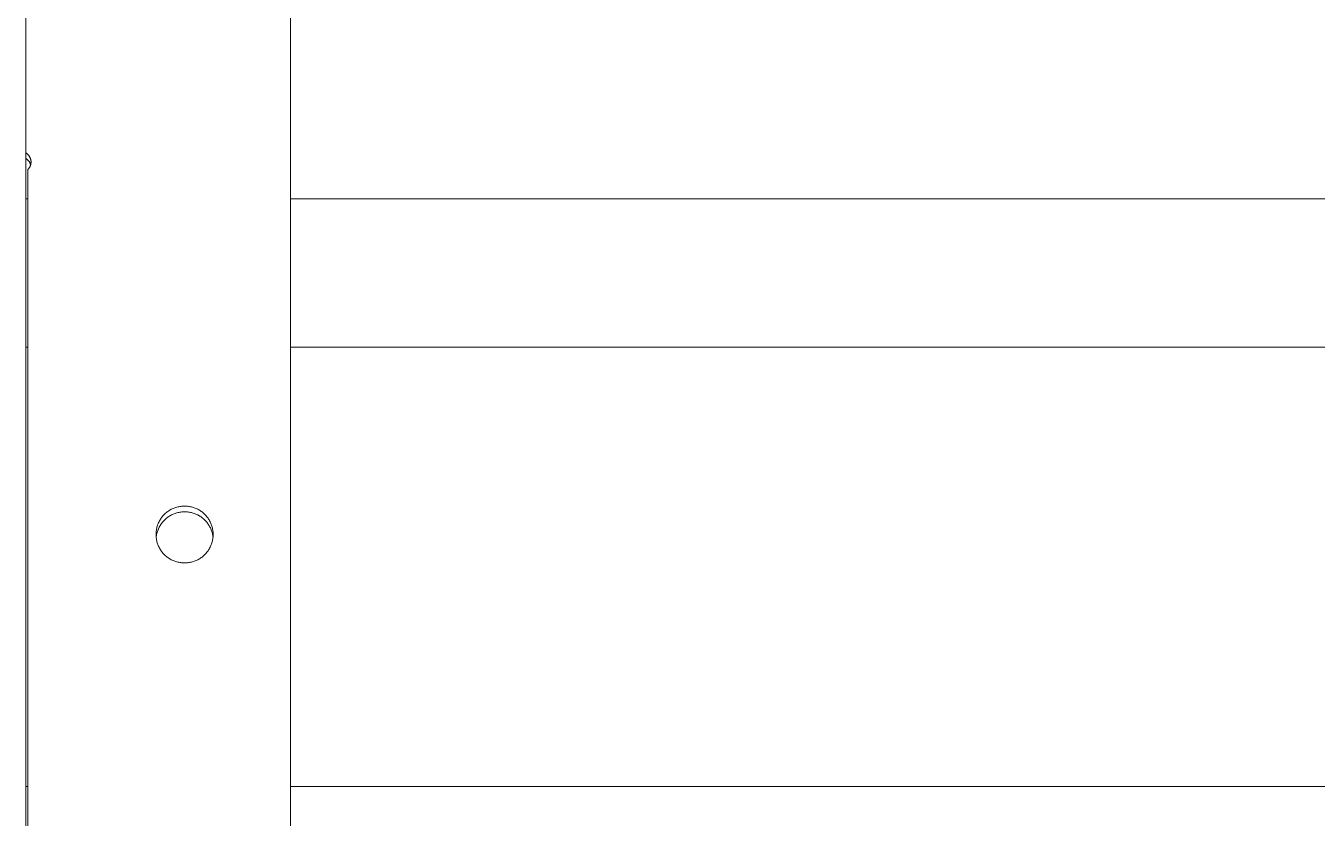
# Model space of a CAD drawing. Header units: inches. Extents: x -6 to 177, y -6 to 113.
# Drawn here: x 44.522 to 49.326, y 73.177 to 76.123 of the extents above; entities that cross this region are included whole.
import ezdxf

# ---------------------------------------------------------------- set-up
doc = ezdxf.new("R2010")
doc.units = ezdxf.units.IN
doc.layers.add('ZANO_R', color=7, linetype='Continuous', lineweight=0)

msp = doc.modelspace()

# ---------------------------------------------------------------- linework, layer by layer
at = {"layer": 'ZANO_R'}
for p, q in [((45.5063, 69.27949), (45.5063, 83.36189)), ((44.52196, 70.63128), (44.52196, 80.64249)), ((44.52196, 75.65036), (44.52311, 75.64967)), ((44.52196, 75.62942), (44.52307, 75.62874)), ((44.52307, 75.62874), (44.52417, 75.62803)), ((44.52311, 75.64967), (44.52424, 75.64894)), ((44.52417, 75.62803), (44.52524, 75.62728)), ((44.52424, 75.64894), (44.52534, 75.64816)), ((44.52524, 75.62728), (44.52628, 75.6265)), ((44.52534, 75.64816), (44.52642, 75.64736)), ((44.52628, 75.6265), (44.5273, 75.62568)), ((44.52642, 75.64736), (44.52747, 75.64651)), ((44.5273, 75.62568), (44.52829, 75.62483)), ((44.52747, 75.64651), (44.52848, 75.64563)), ((44.52829, 75.62483), (44.52925, 75.62394)), ((44.52848, 75.64563), (44.52947, 75.64471)), ((44.52925, 75.62394), (44.53019, 75.62303)), ((44.52947, 75.64471), (44.53042, 75.64376)), ((44.53019, 75.62303), (44.53109, 75.62208)), ((44.53042, 75.64376), (44.53134, 75.64278)), ((44.53109, 75.62208), (44.53195, 75.62111)), ((44.53134, 75.64278), (44.53223, 75.64176)), ((44.53195, 75.62111), (44.53279, 75.6201)), ((44.53223, 75.64176), (44.53308, 75.64072)), ((44.53279, 75.6201), (44.53359, 75.61907)), ((44.53308, 75.64072), (44.53389, 75.63964)), ((44.53359, 75.61907), (44.53435, 75.61801)), ((44.53389, 75.63964), (44.53466, 75.63854)), ((44.53435, 75.61801), (44.53508, 75.61693)), ((44.53466, 75.63854), (44.5354, 75.63742)), ((44.53508, 75.61693), (44.53578, 75.61582)), ((44.5354, 75.63742), (44.5361, 75.63626)), ((44.53578, 75.61582), (44.53643, 75.61469)), ((44.5361, 75.63626), (44.53675, 75.63509)), ((44.53643, 75.61469), (44.53705, 75.61354)), ((44.53675, 75.63509), (44.53737, 75.63389)), ((44.53705, 75.61354), (44.53763, 75.61237)), ((44.53737, 75.63389), (44.53794, 75.63267)), ((44.53763, 75.61237), (44.53817, 75.61118)), ((44.53794, 75.63267), (44.53847, 75.63143)), ((44.53847, 75.63143), (44.53896, 75.63018)), ((44.53896, 75.63018), (44.53941, 75.62891)), ((44.53941, 75.62891), (44.53981, 75.62762)), ((44.53981, 75.62762), (44.54016, 75.62632)), ((44.54016, 75.62632), (44.54047, 75.62501)), ((44.54047, 75.62501), (44.54073, 75.62369)), ((44.54073, 75.62369), (44.54095, 75.62236)), ((44.54102, 75.61163), (44.54082, 75.6103)), ((44.54095, 75.62236), (44.54112, 75.62103)), ((44.54118, 75.61297), (44.54102, 75.61163)), ((44.54112, 75.62103), (44.54125, 75.61969)), ((44.54128, 75.61431), (44.54118, 75.61297)), ((44.54125, 75.61969), (44.54133, 75.61834)), ((44.54135, 75.61565), (44.54128, 75.61431)), ((44.54133, 75.61834), (44.54136, 75.617)), ((44.54136, 75.617), (44.54135, 75.61565)), ((44.53077, 75.5901), (44.52983, 75.58914)), ((44.52983, 75.58914), (44.52983, 70.69272)), ((44.53168, 75.59109), (44.53077, 75.5901)), ((44.53255, 75.59212), (44.53168, 75.59109)), ((44.53339, 75.59317), (44.53255, 75.59212)), ((44.53419, 75.59426), (44.53339, 75.59317)), ((44.53495, 75.59537), (44.53419, 75.59426)), ((44.53567, 75.59651), (44.53495, 75.59537)), ((44.53635, 75.59767), (44.53567, 75.59651)), ((44.53699, 75.59885), (44.53635, 75.59767)), ((44.53759, 75.60006), (44.53699, 75.59885)), ((44.53815, 75.60128), (44.53759, 75.60006)), ((44.53866, 75.60253), (44.53815, 75.60128)), ((44.53817, 75.61118), (44.53867, 75.60997)), ((44.53913, 75.60379), (44.53866, 75.60253)), ((44.53867, 75.60997), (44.53913, 75.60875)), ((44.53913, 75.60875), (44.53954, 75.60751)), ((44.53956, 75.60506), (44.53913, 75.60379)), ((44.53954, 75.60751), (44.53992, 75.60626)), ((44.53994, 75.60636), (44.53956, 75.60506)), ((44.54028, 75.60766), (44.53994, 75.60636)), ((44.54057, 75.60897), (44.54028, 75.60766)), ((44.54082, 75.6103), (44.54057, 75.60897)), ((44.52983, 75.48006), (44.52196, 75.48006)), ((53.92871, 75.48006), (45.5063, 75.48006)), ((44.52196, 74.92773), (44.52983, 74.92773)), ((45.5063, 74.92773), (53.92871, 74.92773)), ((45.04492, 74.31322), (45.04779, 74.31549)), ((45.04779, 74.31549), (45.05074, 74.31765)), ((45.05074, 74.31765), (45.05376, 74.31971)), ((45.05376, 74.31971), (45.05686, 74.32167)), ((45.05686, 74.32167), (45.06001, 74.32351)), ((45.06001, 74.32351), (45.06323, 74.32525)), ((45.06323, 74.32525), (45.06651, 74.32687)), ((45.06651, 74.32687), (45.06984, 74.32838)), ((45.06984, 74.32838), (45.07323, 74.32977)), ((45.07323, 74.32977), (45.07666, 74.33105)), ((45.07666, 74.33105), (45.08013, 74.3322)), ((45.08013, 74.3322), (45.08364, 74.33324)), ((45.08364, 74.33324), (45.08718, 74.33415)), ((45.08718, 74.33415), (45.09075, 74.33493)), ((45.09075, 74.33493), (45.09435, 74.33559)), ((45.09453, 74.3146), (45.09097, 74.31393)), ((45.09435, 74.33559), (45.09797, 74.33613)), ((45.09812, 74.31514), (45.09453, 74.3146)), ((45.09797, 74.33613), (45.1016, 74.33654)), ((45.10171, 74.31556), (45.09812, 74.31514)), ((45.1016, 74.33654), (45.10525, 74.33683)), ((45.10532, 74.31585), (45.10171, 74.31556)), ((45.10525, 74.33683), (45.10891, 74.33698)), ((45.10894, 74.31602), (45.10532, 74.31585)), ((45.10891, 74.33698), (45.11256, 74.33702)), ((45.11256, 74.31607), (45.10894, 74.31602)), ((45.11256, 74.33702), (45.11622, 74.33698)), ((45.11618, 74.31602), (45.11256, 74.31607)), ((45.1198, 74.31585), (45.11618, 74.31602)), ((45.11622, 74.33698), (45.11988, 74.33683)), ((45.12341, 74.31556), (45.1198, 74.31585)), ((45.11988, 74.33683), (45.12352, 74.33654)), ((45.12701, 74.31514), (45.12341, 74.31556)), ((45.12352, 74.33654), (45.12716, 74.33613)), ((45.13059, 74.3146), (45.12701, 74.31514)), ((45.12716, 74.33613), (45.13078, 74.33559)), ((45.13415, 74.31393), (45.13059, 74.3146)), ((45.13078, 74.33559), (45.13437, 74.33493)), ((45.13437, 74.33493), (45.13795, 74.33415)), ((45.13795, 74.33415), (45.14149, 74.33324)), ((45.14149, 74.33324), (45.145, 74.3322)), ((45.145, 74.3322), (45.14847, 74.33105)), ((45.14847, 74.33105), (45.1519, 74.32977)), ((45.1519, 74.32977), (45.15528, 74.32838)), ((45.15528, 74.32838), (45.15862, 74.32687)), ((45.15862, 74.32687), (45.16189, 74.32525)), ((45.16189, 74.32525), (45.16511, 74.32351)), ((45.16511, 74.32351), (45.16827, 74.32167)), ((45.16827, 74.32167), (45.17136, 74.31971)), ((45.17136, 74.31971), (45.17438, 74.31765)), ((45.17438, 74.31765), (45.17733, 74.31549)), ((45.17733, 74.31549), (45.18021, 74.31322)), ((45.01193, 74.26578), (45.01318, 74.26922)), ((45.01318, 74.26922), (45.01454, 74.27261)), ((45.01454, 74.27261), (45.01602, 74.27596)), ((45.01602, 74.27596), (45.01762, 74.27925)), ((45.01762, 74.27925), (45.01933, 74.28248)), ((45.01933, 74.28248), (45.02115, 74.28566)), ((45.02115, 74.28566), (45.02308, 74.28876)), ((45.02372, 74.26847), (45.02177, 74.26541)), ((45.02308, 74.28876), (45.02511, 74.2918)), ((45.02576, 74.27145), (45.02372, 74.26847)), ((45.02511, 74.2918), (45.02725, 74.29477)), ((45.02791, 74.27437), (45.02576, 74.27145)), ((45.02725, 74.29477), (45.02949, 74.29766)), ((45.03016, 74.27721), (45.02791, 74.27437)), ((45.02949, 74.29766), (45.03183, 74.30047)), ((45.0325, 74.27998), (45.03016, 74.27721)), ((45.03183, 74.30047), (45.03427, 74.3032)), ((45.03493, 74.28266), (45.0325, 74.27998)), ((45.03427, 74.3032), (45.0368, 74.30584)), ((45.03746, 74.28526), (45.03493, 74.28266)), ((45.0368, 74.30584), (45.03942, 74.3084)), ((45.04007, 74.28777), (45.03746, 74.28526)), ((45.03942, 74.3084), (45.04213, 74.31086)), ((45.04276, 74.29018), (45.04007, 74.28777)), ((45.04213, 74.31086), (45.04492, 74.31322)), ((45.04554, 74.29251), (45.04276, 74.29018)), ((45.0484, 74.29474), (45.04554, 74.29251)), ((45.05133, 74.29687), (45.0484, 74.29474)), ((45.05433, 74.2989), (45.05133, 74.29687)), ((45.0574, 74.30082), (45.05433, 74.2989)), ((45.06053, 74.30264), (45.0574, 74.30082)), ((45.06372, 74.30435), (45.06053, 74.30264)), ((45.06697, 74.30595), (45.06372, 74.30435)), ((45.07027, 74.30744), (45.06697, 74.30595)), ((45.07362, 74.30882), (45.07027, 74.30744)), ((45.07702, 74.31007), (45.07362, 74.30882)), ((45.08046, 74.31122), (45.07702, 74.31007)), ((45.08393, 74.31224), (45.08046, 74.31122)), ((45.08744, 74.31315), (45.08393, 74.31224)), ((45.09097, 74.31393), (45.08744, 74.31315)), ((45.13769, 74.31315), (45.13415, 74.31393)), ((45.1412, 74.31224), (45.13769, 74.31315)), ((45.14467, 74.31122), (45.1412, 74.31224)), ((45.14811, 74.31007), (45.14467, 74.31122)), ((45.1515, 74.30882), (45.14811, 74.31007)), ((45.15485, 74.30744), (45.1515, 74.30882)), ((45.15816, 74.30595), (45.15485, 74.30744)), ((45.16141, 74.30435), (45.15816, 74.30595)), ((45.1646, 74.30264), (45.16141, 74.30435)), ((45.16773, 74.30082), (45.1646, 74.30264)), ((45.1708, 74.2989), (45.16773, 74.30082)), ((45.1738, 74.29687), (45.1708, 74.2989)), ((45.17673, 74.29474), (45.1738, 74.29687)), ((45.17958, 74.29251), (45.17673, 74.29474)), ((45.18236, 74.29018), (45.17958, 74.29251)), ((45.18021, 74.31322), (45.183, 74.31086)), ((45.18506, 74.28777), (45.18236, 74.29018)), ((45.183, 74.31086), (45.1857, 74.3084)), ((45.18767, 74.28526), (45.18506, 74.28777)), ((45.1857, 74.3084), (45.18832, 74.30584)), ((45.19019, 74.28266), (45.18767, 74.28526)), ((45.18832, 74.30584), (45.19085, 74.3032)), ((45.19263, 74.27998), (45.19019, 74.28266)), ((45.19085, 74.3032), (45.19329, 74.30047)), ((45.19497, 74.27721), (45.19263, 74.27998)), ((45.19329, 74.30047), (45.19563, 74.29766)), ((45.19722, 74.27437), (45.19497, 74.27721)), ((45.19563, 74.29766), (45.19787, 74.29477)), ((45.19936, 74.27145), (45.19722, 74.27437)), ((45.19787, 74.29477), (45.20001, 74.2918)), ((45.20141, 74.26847), (45.19936, 74.27145)), ((45.20001, 74.2918), (45.20205, 74.28876)), ((45.20335, 74.26541), (45.20141, 74.26847)), ((45.20205, 74.28876), (45.20398, 74.28566)), ((45.20398, 74.28566), (45.2058, 74.28248)), ((45.2058, 74.28248), (45.20751, 74.27925)), ((45.20751, 74.27925), (45.2091, 74.27596)), ((45.2091, 74.27596), (45.21058, 74.27261)), ((45.21058, 74.27261), (45.21195, 74.26922)), ((45.21195, 74.26922), (45.21319, 74.26578)), ((45.00627, 74.23348), (45.0064, 74.23714)), ((45.00627, 74.22982), (45.00627, 74.23348)), ((45.0064, 74.22617), (45.00627, 74.22982)), ((45.0064, 74.23714), (45.00665, 74.24078)), ((45.00665, 74.22252), (45.0064, 74.22617)), ((45.00665, 74.24078), (45.00703, 74.24442)), ((45.00703, 74.21888), (45.00665, 74.22252)), ((45.00722, 74.22477), (45.00678, 74.22118)), ((45.00703, 74.24442), (45.00754, 74.24805)), ((45.00754, 74.21525), (45.00703, 74.21888)), ((45.00778, 74.22835), (45.00722, 74.22477)), ((45.00754, 74.24805), (45.00817, 74.25165)), ((45.00847, 74.23191), (45.00778, 74.22835)), ((45.00817, 74.25165), (45.00893, 74.25523)), ((45.00927, 74.23544), (45.00847, 74.23191)), ((45.00893, 74.25523), (45.00981, 74.25878)), ((45.0102, 74.23894), (45.00927, 74.23544)), ((45.00981, 74.25878), (45.01081, 74.2623)), ((45.01124, 74.24241), (45.0102, 74.23894)), ((45.01081, 74.2623), (45.01193, 74.26578)), ((45.01241, 74.24584), (45.01124, 74.24241)), ((45.01369, 74.24923), (45.01241, 74.24584)), ((45.01508, 74.25257), (45.01369, 74.24923)), ((45.01659, 74.25586), (45.01508, 74.25257)), ((45.01821, 74.2591), (45.01659, 74.25586)), ((45.01994, 74.26229), (45.01821, 74.2591)), ((45.02177, 74.26541), (45.01994, 74.26229)), ((45.20519, 74.26229), (45.20335, 74.26541)), ((45.20692, 74.2591), (45.20519, 74.26229)), ((45.20854, 74.25586), (45.20692, 74.2591)), ((45.21005, 74.25257), (45.20854, 74.25586)), ((45.21144, 74.24923), (45.21005, 74.25257)), ((45.21272, 74.24584), (45.21144, 74.24923)), ((45.21388, 74.24241), (45.21272, 74.24584)), ((45.21319, 74.26578), (45.21432, 74.2623)), ((45.21493, 74.23894), (45.21388, 74.24241)), ((45.21432, 74.2623), (45.21532, 74.25878)), ((45.21585, 74.23544), (45.21493, 74.23894)), ((45.21532, 74.25878), (45.2162, 74.25523)), ((45.21666, 74.23191), (45.21585, 74.23544)), ((45.2162, 74.25523), (45.21696, 74.25165)), ((45.21734, 74.22835), (45.21666, 74.23191)), ((45.21696, 74.25165), (45.21759, 74.24805)), ((45.21791, 74.22477), (45.21734, 74.22835)), ((45.21759, 74.24805), (45.2181, 74.24442)), ((45.2181, 74.21888), (45.21759, 74.21525)), ((45.21835, 74.22118), (45.21791, 74.22477)), ((45.2181, 74.24442), (45.21848, 74.24078)), ((45.21848, 74.22252), (45.2181, 74.21888)), ((45.21848, 74.24078), (45.21873, 74.23714)), ((45.21873, 74.22617), (45.21848, 74.22252)), ((45.21873, 74.23714), (45.21886, 74.23348)), ((45.21886, 74.22982), (45.21873, 74.22617)), ((45.21886, 74.23348), (45.21886, 74.22982)), ((45.00817, 74.21165), (45.00754, 74.21525)), ((45.00893, 74.20807), (45.00817, 74.21165)), ((45.00981, 74.20452), (45.00893, 74.20807)), ((45.01081, 74.201), (45.00981, 74.20452)), ((45.01193, 74.19752), (45.01081, 74.201)), ((45.01318, 74.19408), (45.01193, 74.19752)), ((45.01454, 74.19069), (45.01318, 74.19408)), ((45.01602, 74.18734), (45.01454, 74.19069)), ((45.01762, 74.18405), (45.01602, 74.18734)), ((45.01933, 74.18082), (45.01762, 74.18405)), ((45.02115, 74.17764), (45.01933, 74.18082)), ((45.02308, 74.17454), (45.02115, 74.17764)), ((45.02511, 74.1715), (45.02308, 74.17454)), ((45.02725, 74.16853), (45.02511, 74.1715)), ((45.20001, 74.1715), (45.19787, 74.16853)), ((45.20205, 74.17454), (45.20001, 74.1715)), ((45.20398, 74.17764), (45.20205, 74.17454)), ((45.2058, 74.18082), (45.20398, 74.17764)), ((45.20751, 74.18405), (45.2058, 74.18082)), ((45.2091, 74.18734), (45.20751, 74.18405)), ((45.21058, 74.19069), (45.2091, 74.18734)), ((45.21195, 74.19408), (45.21058, 74.19069)), ((45.21319, 74.19752), (45.21195, 74.19408)), ((45.21432, 74.201), (45.21319, 74.19752)), ((45.21532, 74.20452), (45.21432, 74.201)), ((45.2162, 74.20807), (45.21532, 74.20452)), ((45.21696, 74.21165), (45.2162, 74.20807)), ((45.21759, 74.21525), (45.21696, 74.21165)), ((45.02949, 74.16564), (45.02725, 74.16853)), ((45.03183, 74.16283), (45.02949, 74.16564)), ((45.03427, 74.1601), (45.03183, 74.16283)), ((45.0368, 74.15746), (45.03427, 74.1601)), ((45.03942, 74.15491), (45.0368, 74.15746)), ((45.04213, 74.15245), (45.03942, 74.15491)), ((45.04492, 74.15008), (45.04213, 74.15245)), ((45.04779, 74.14781), (45.04492, 74.15008)), ((45.05074, 74.14565), (45.04779, 74.14781)), ((45.05376, 74.14359), (45.05074, 74.14565)), ((45.05686, 74.14163), (45.05376, 74.14359)), ((45.06001, 74.13979), (45.05686, 74.14163)), ((45.06323, 74.13805), (45.06001, 74.13979)), ((45.06651, 74.13643), (45.06323, 74.13805)), ((45.06984, 74.13492), (45.06651, 74.13643)), ((45.07323, 74.13353), (45.06984, 74.13492)), ((45.07666, 74.13225), (45.07323, 74.13353)), ((45.08013, 74.1311), (45.07666, 74.13225)), ((45.08364, 74.13007), (45.08013, 74.1311)), ((45.08718, 74.12916), (45.08364, 74.13007)), ((45.09075, 74.12837), (45.08718, 74.12916)), ((45.09435, 74.12771), (45.09075, 74.12837)), ((45.09797, 74.12717), (45.09435, 74.12771)), ((45.1016, 74.12676), (45.09797, 74.12717)), ((45.10525, 74.12647), (45.1016, 74.12676)), ((45.10891, 74.12632), (45.10525, 74.12647)), ((45.11256, 74.12629), (45.10891, 74.12632)), ((45.11622, 74.12632), (45.11256, 74.12629)), ((45.11988, 74.12647), (45.11622, 74.12632)), ((45.12352, 74.12676), (45.11988, 74.12647)), ((45.12716, 74.12717), (45.12352, 74.12676)), ((45.13078, 74.12771), (45.12716, 74.12717)), ((45.13437, 74.12837), (45.13078, 74.12771)), ((45.13795, 74.12916), (45.13437, 74.12837)), ((45.14149, 74.13007), (45.13795, 74.12916)), ((45.145, 74.1311), (45.14149, 74.13007)), ((45.14847, 74.13225), (45.145, 74.1311)), ((45.1519, 74.13353), (45.14847, 74.13225)), ((45.15528, 74.13492), (45.1519, 74.13353)), ((45.15862, 74.13643), (45.15528, 74.13492)), ((45.16189, 74.13805), (45.15862, 74.13643)), ((45.16511, 74.13979), (45.16189, 74.13805)), ((45.16827, 74.14163), (45.16511, 74.13979)), ((45.17136, 74.14359), (45.16827, 74.14163)), ((45.17438, 74.14565), (45.17136, 74.14359)), ((45.17733, 74.14781), (45.17438, 74.14565)), ((45.18021, 74.15008), (45.17733, 74.14781)), ((45.183, 74.15245), (45.18021, 74.15008)), ((45.1857, 74.15491), (45.183, 74.15245)), ((45.18832, 74.15746), (45.1857, 74.15491)), ((45.19085, 74.1601), (45.18832, 74.15746)), ((45.19329, 74.16283), (45.19085, 74.1601)), ((45.19563, 74.16564), (45.19329, 74.16283)), ((45.19787, 74.16853), (45.19563, 74.16564)), ((44.52983, 73.29471), (44.52196, 73.29471)), ((53.92871, 73.29471), (45.5063, 73.29471))]:
    msp.add_line(p, q, dxfattribs=at)

doc.saveas('drawing.dxf')
